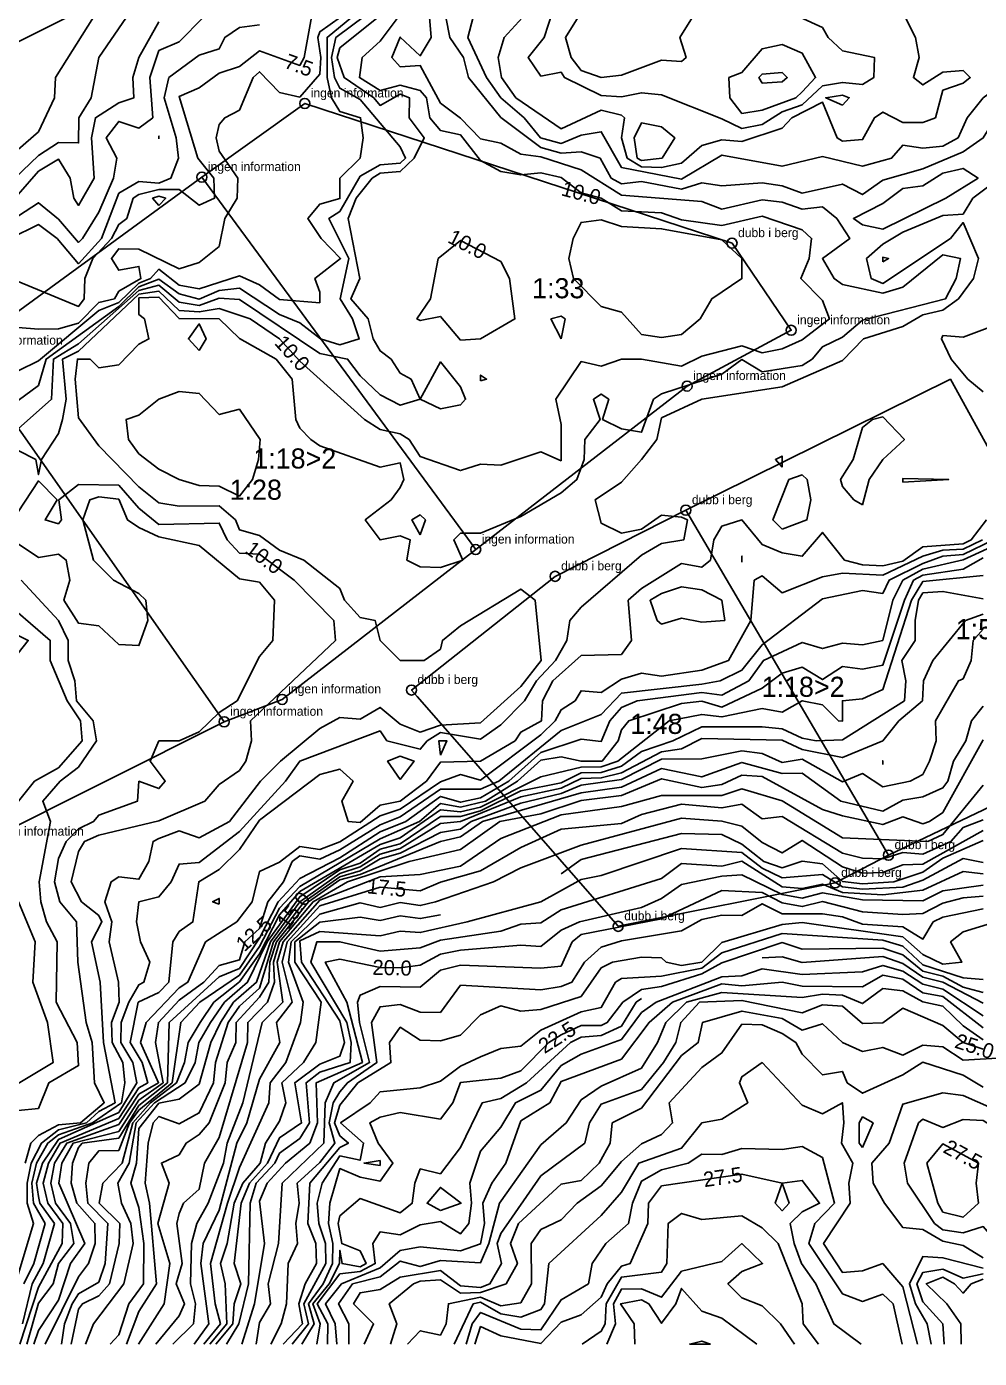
# Model space of a CAD drawing. Header units: metres. Extents: x 304729 to 308942, y 6403920 to 6405836.
# Drawn here: x 305230.8 to 305325.6, y 6404298.6 to 6404431.1 of the extents above; entities that cross this region are included whole.
import ezdxf
from ezdxf.enums import TextEntityAlignment as Align

# ---------------------------------------------------------------- set-up
doc = ezdxf.new("R2010")
doc.units = ezdxf.units.M
for name, color, linetype in [('FASTIGHETSGRANSER', 7, 'Continuous'), ('GRANSPUNKTER', 1, 'Continuous'), ('HOJDKURVOR_GRUND', 4, 'Continuous'), ('HOJDKURVOR_STOD', 6, 'Continuous'), ('HOJDKURVOR_TEXT', 2, 'Continuous'), ('TOMTBETECKNINGAR', 3, 'Continuous'), ('TOMTER_1945', 1, 'Continuous')]:
    doc.layers.add(name, color=color, linetype=linetype)

msp = doc.modelspace()

# ---------------------------------------------------------------- linework, layer by layer
at = {"layer": 'FASTIGHETSGRANSER'}
msp.add_lwpolyline([(305212.774, 6404443.875), (305209.124, 6404377.064), (305212.247, 6404376.387), (305214.482, 6404421.786), (305236.02, 6404432.576)], dxfattribs=at)
at = {"layer": 'GRANSPUNKTER'}
for centre in [(305258.5, 6404423.43), (305248.27, 6404416.1), (305301.01, 6404409.53), (305306.9, 6404400.86), (305296.54, 6404395.31), (305296.42, 6404382.96), (305275.51, 6404379.04), (305283.41, 6404376.38), (305269.12, 6404365.07), (305256.26, 6404364.14), (305250.49, 6404361.91), (305316.58, 6404348.64), (305311.27, 6404345.88), (305289.69, 6404341.56)]:
    msp.add_circle(centre, 0.5, dxfattribs=at)
at = {"layer": 'HOJDKURVOR_GRUND'}
for points in [[(305287.17, 6404436), (305286.07, 6404434), (305285.71, 6404432), (305284.43, 6404430), (305285.02, 6404428), (305286, 6404426.71)], [(305290, 6404415.44), (305292, 6404415.65), (305296, 6404414.89), (305298, 6404415.53), (305300, 6404415.22), (305304, 6404415.53), (305306, 6404415.24), (305308, 6404414.51), (305312, 6404415.41), (305314, 6404414.36), (305316, 6404415.81), (305320, 6404416.94), (305324, 6404418.63), (305326, 6404420), (305328, 6404423.23), (305330, 6404423.47), (305331.06, 6404424), (305334.21, 6404426), (305336, 6404427.56), (305336.91, 6404430), (305337.58, 6404436)], [(305266, 6404433.26), (305261.61, 6404430), (305261.18, 6404428), (305261.46, 6404426), (305262, 6404424.94), (305264, 6404423.82), (305268, 6404419.1), (305268.54, 6404418), (305268, 6404417.48), (305266, 6404417.34), (305264, 6404416.18), (305262, 6404412.69), (305260.9, 6404412), (305262.9, 6404408), (305262.04, 6404404), (305263.24, 6404402), (305263.93, 6404400), (305262, 6404399.43), (305260.07, 6404400), (305258, 6404401.59), (305256, 6404402.44), (305252, 6404405.04), (305250, 6404404.82), (305248, 6404403.95), (305246, 6404404.5), (305244, 6404405.95), (305242, 6404405.18), (305240, 6404403.23), (305232.77, 6404398), (305232, 6404395.38), (305230, 6404393.88)], [(305282, 6404434), (305278.34, 6404430), (305277.74, 6404428), (305278.08, 6404426), (305279.52, 6404424), (305284, 6404420.92), (305288, 6404422.76), (305290, 6404422.25), (305290.3, 6404422), (305290, 6404420), (305290.57, 6404418), (305292, 6404417.12)], [(305240.78, 6404432), (305238, 6404428), (305237.27, 6404424), (305236.03, 6404422), (305236, 6404419.5), (305234, 6404419.56), (305232, 6404418.26), (305228, 6404414.45)], [(305248.43, 6404432), (305246, 6404429.55), (305244, 6404428.69), (305243.08, 6404426), (305243.39, 6404422), (305242, 6404420.98), (305240, 6404421.65), (305238.75, 6404420), (305239.82, 6404418), (305239.46, 6404416), (305238, 6404412.62), (305236.39, 6404410), (305236, 6404409.61), (305234, 6404411.92), (305232, 6404413.55), (305228, 6404410.96)], [(305266, 6404432.17), (305262, 6404428.96), (305261.72, 6404428), (305262.42, 6404426), (305265.36, 6404424), (305266, 6404423.24), (305268, 6404424.36), (305268.91, 6404424), (305268.89, 6404422), (305270.39, 6404420), (305269.39, 6404418), (305268, 6404416.66), (305266, 6404416.49), (305265.22, 6404416), (305263.63, 6404414), (305262.82, 6404412), (305263.97, 6404406), (305263.09, 6404404), (305264.81, 6404402), (305265.32, 6404400), (305266, 6404398.81), (305267.1, 6404398), (305268, 6404396.6), (305269.09, 6404396), (305270, 6404394), (305272, 6404397.71), (305274, 6404395.25), (305274.5, 6404394), (305274, 6404393.44), (305272, 6404393.05), (305270, 6404394), (305268, 6404393.4), (305266, 6404394.44), (305264, 6404396.32), (305262.76, 6404398), (305260, 6404398.56), (305252, 6404403.92), (305250, 6404404.06), (305248, 6404403.32), (305246, 6404403.66), (305244, 6404405.36), (305242, 6404404.82), (305236, 6404399.51), (305233.49, 6404398), (305233.31, 6404394), (305230, 6404391.07)], [(305262.07, 6404432), (305260, 6404430.56), (305259.79, 6404430), (305260.11, 6404428), (305260, 6404426.33), (305258, 6404424.06), (305256, 6404424.53), (305254, 6404426.58), (305253.38, 6404426), (305252, 6404422.76), (305250.55, 6404422), (305250, 6404421.33), (305249.68, 6404420), (305250, 6404418.67), (305251.85, 6404416), (305251.77, 6404414), (305250.54, 6404412), (305250, 6404409.2), (305248, 6404407.6), (305246, 6404406.96), (305242, 6404408.93), (305240, 6404408.97), (305239.26, 6404408), (305240, 6404406.83), (305242, 6404407.22), (305242.21, 6404406), (305240, 6404404.75), (305239.57, 6404404), (305238, 6404403.64), (305236, 6404401.57), (305234, 6404401), (305232, 6404400.97), (305230, 6404401.14)], [(305263.18, 6404432), (305260.73, 6404430), (305260.72, 6404426), (305261.16, 6404424), (305262, 6404422.62), (305264.06, 6404422), (305264.33, 6404420), (305264, 6404418), (305262, 6404416), (305262, 6404413.97), (305260, 6404413.4), (305258.81, 6404412), (305260.12, 6404410), (305262.07, 6404408), (305259.5, 6404406), (305260, 6404404.67), (305260, 6404403.6), (305256, 6404403.91), (305254, 6404405.38), (305252, 6404406.29), (305248, 6404405), (305246, 6404405.35), (305244, 6404406.94), (305243.14, 6404406), (305242, 6404405.55), (305240, 6404403.64), (305238, 6404402.82), (305232, 6404397.81), (305230, 6404396.82)], [(305270.9, 6404432), (305271.08, 6404430), (305270, 6404428.17), (305268, 6404430.04), (305267.16, 6404428), (305268, 6404427.06), (305270, 6404427.2), (305272, 6404423.47), (305274, 6404421.97), (305276, 6404419.92), (305278, 6404419.49), (305280, 6404418.39), (305282, 6404418.13), (305286, 6404416.81), (305290, 6404414.31), (305298, 6404413.67), (305300, 6404412.92), (305304, 6404413.84), (305306, 6404413.62), (305308, 6404412.91), (305310, 6404413.15), (305311.43, 6404412), (305312.74, 6404410), (305310, 6404408), (305311.16, 6404406), (305312, 6404405.43), (305316, 6404404.56), (305318, 6404405.16), (305322, 6404408.36), (305323.75, 6404408), (305323.3, 6404406), (305322.26, 6404404), (305314, 6404401.88), (305312, 6404400.17), (305310, 6404399.22), (305309, 6404398), (305308, 6404397.36), (305304, 6404396.73), (305302, 6404397.95), (305300, 6404396.48), (305294, 6404394.54), (305293.19, 6404394), (305292, 6404390.71), (305290, 6404391.07), (305288.14, 6404392), (305288.75, 6404394), (305288, 6404394.52), (305287.23, 6404394), (305287.88, 6404392), (305286.37, 6404390), (305286.3, 6404388), (305285.56, 6404386), (305284, 6404384.68), (305280, 6404382.33), (305276, 6404380.67), (305274, 6404380.67), (305273.33, 6404380), (305274.22, 6404378), (305272, 6404377.25), (305270, 6404377.33), (305268.67, 6404378), (305269, 6404380), (305268, 6404380.4), (305266, 6404380), (305264.53, 6404382), (305267.11, 6404384), (305268, 6404385.23), (305268.36, 6404386), (305268, 6404387.67), (305266, 6404387.25), (305260, 6404389.38), (305259.11, 6404390), (305258, 6404391.11), (305257.62, 6404392), (305257.25, 6404396), (305255.65, 6404398), (305252, 6404400.06), (305250, 6404402), (305246, 6404402.02), (305244, 6404404.17), (305242, 6404404.08), (305242, 6404402.43), (305242.55, 6404402), (305243, 6404400), (305242, 6404399.47), (305240, 6404397.44), (305238, 6404397.14), (305237.14, 6404398), (305235.88, 6404398), (305235.65, 6404396), (305236, 6404392.14), (305238, 6404389.38), (305242, 6404385.28), (305244, 6404383.68), (305246, 6404383.36), (305250, 6404383.38), (305251.61, 6404382), (305252, 6404381), (305254, 6404380.46), (305256, 6404379), (305258.4, 6404378), (305262, 6404375.16), (305262.45, 6404374), (305264, 6404372.27), (305265.5, 6404372), (305266, 6404370), (305268, 6404368), (305270.4, 6404368), (305272, 6404369.14), (305272.2, 6404370), (305274, 6404371.46), (305280, 6404375.11), (305281.43, 6404374), (305282.03, 6404368), (305280, 6404365.42), (305276, 6404361.81), (305272, 6404361.59), (305270, 6404360.89), (305268, 6404361.67), (305266, 6404363.34), (305264, 6404362.16), (305262, 6404362.35), (305260, 6404361.24), (305256.08, 6404358), (305254.1, 6404356), (305251.03, 6404352), (305248, 6404350.35), (305246, 6404351.05), (305244, 6404350.31), (305243.42, 6404350), (305242.98, 6404348), (305242, 6404346.25), (305240, 6404346.49), (305239.23, 6404346), (305238.62, 6404344), (305239.32, 6404342), (305239.04, 6404340), (305239.96, 6404336), (305240.04, 6404334), (305239.29, 6404332), (305239.33, 6404330), (305240.42, 6404328), (305240.59, 6404326), (305240.27, 6404324), (305237.39, 6404322), (305234, 6404320.83), (305232.93, 6404320), (305231.83, 6404318), (305231.34, 6404316), (305231.51, 6404314), (305232.67, 6404312), (305231.56, 6404308), (305230.56, 6404306)], [(305272.54, 6404432), (305272.93, 6404430), (305274.31, 6404428), (305274.78, 6404426), (305278, 6404422.04), (305282, 6404419.06), (305284, 6404418.49), (305286, 6404418.61), (305287.89, 6404418), (305289, 6404416), (305290, 6404415.44)], [(305275.25, 6404432), (305274.74, 6404430), (305276.59, 6404426), (305278, 6404424), (305280.32, 6404422), (305281.97, 6404420), (305284, 6404419.46), (305286, 6404420.27), (305288, 6404420.61), (305290, 6404417.06), (305296, 6404415.9)], [(305286, 6404426.71), (305288, 6404426), (305290, 6404426.24), (305294, 6404427.75), (305296, 6404427.6), (305296.44, 6404428), (305295.82, 6404430), (305297.07, 6404432)], [(305292, 6404417.12), (305294, 6404417.05), (305296, 6404417.48), (305298, 6404419.24), (305300, 6404419.82), (305302, 6404419.65), (305306, 6404420.97), (305306.97, 6404422), (305310, 6404423.56), (305311.48, 6404420), (305312, 6404419.69), (305314, 6404419.84), (305315.2, 6404422), (305316, 6404422.57), (305318, 6404421.53), (305320, 6404421.53), (305321.25, 6404422), (305322, 6404424.75), (305324, 6404425.44), (305324.72, 6404426), (305324, 6404426.72), (305322, 6404426.56), (305320, 6404425.27), (305319.06, 6404426), (305319.64, 6404428), (305319.25, 6404430), (305318.24, 6404432)], [(305296, 6404415.9), (305300, 6404418.3), (305306, 6404417.19), (305310, 6404418.14), (305314, 6404417.18), (305316.88, 6404418), (305318, 6404419.27), (305320, 6404418.97), (305322, 6404419.17), (305323.5, 6404420), (305324.42, 6404422), (305326, 6404424), (305328, 6404425.45), (305330, 6404425.47), (305332, 6404427.11), (305332.77, 6404428), (305333.36, 6404430), (305334.9, 6404432)], [(305254, 6404431.25), (305252, 6404430.98), (305250.55, 6404430), (305250, 6404428.88), (305248, 6404428.25), (305244.97, 6404426), (305244.51, 6404424), (305245.7, 6404420), (305245.94, 6404418), (305245.19, 6404416), (305244, 6404415.51), (305242, 6404415.67), (305240, 6404414.5), (305238.27, 6404410), (305236, 6404407.48), (305233.87, 6404410), (305232, 6404411.38), (305229.2, 6404410)], [(305244, 6404431.54), (305242, 6404428), (305241.39, 6404426), (305241.5, 6404424), (305240, 6404423.48), (305237.67, 6404422), (305237.28, 6404420), (305237.56, 6404416), (305236, 6404413.29), (305235.52, 6404414), (305235.15, 6404416), (305234, 6404417.9), (305232, 6404416.68), (305230, 6404414.38)], [(305302, 6404422.43), (305304, 6404422.76), (305307.35, 6404424), (305308, 6404424.58), (305309.33, 6404426), (305308, 6404428.45), (305306, 6404429.29), (305304, 6404428.87), (305302, 6404426.52), (305300.7, 6404426), (305300.81, 6404424), (305302, 6404422.43)], [(305304, 6404425.46), (305306, 6404425.59), (305306.5, 6404426), (305306, 6404426.52), (305304, 6404426.35), (305303.68, 6404426), (305304, 6404425.46)], [(305312, 6404423.26), (305310.33, 6404424), (305312, 6404424.25), (305312.67, 6404424), (305312, 6404423.26)], [(305244, 6404419.9), (305244, 6404420.18), (305244, 6404419.9)], [(305314, 6404411.37), (305313.09, 6404412), (305316, 6404413.49), (305318, 6404414.96), (305320, 6404415.23), (305322, 6404416.49), (305324, 6404416.97), (305325.49, 6404416), (305322.3, 6404414), (305316, 6404410.93), (305314, 6404411.37)], [(305328, 6404416.26), (305324.96, 6404414), (305324, 6404412.43), (305322, 6404412.28), (305318, 6404410.61), (305316, 6404409.43), (305314.38, 6404408), (305314.86, 6404406), (305316, 6404405.52), (305322.74, 6404410), (305324, 6404411.57), (305325.55, 6404408), (305325.05, 6404406), (305323.54, 6404404), (305322, 6404402.86), (305320, 6404402.39), (305318, 6404401.24), (305314.09, 6404400), (305312, 6404397.87), (305306, 6404395.25), (305298, 6404394), (305294, 6404392.14), (305293.53, 6404390), (305292, 6404388), (305290, 6404385.75), (305287.4, 6404384), (305288, 6404381.67), (305290, 6404380.67), (305292, 6404381.06), (305294, 6404382.48), (305296, 6404382.27), (305296.57, 6404382), (305296.21, 6404380), (305294, 6404379.64), (305292, 6404378.5), (305286, 6404373.31), (305284.88, 6404372), (305284.59, 6404370), (305283.46, 6404368), (305281.55, 6404366), (305280.38, 6404364), (305278, 6404361.62), (305276, 6404360.19), (305272, 6404360.84), (305270.67, 6404360), (305270, 6404359.17), (305266.67, 6404360), (305266, 6404361), (305258, 6404358), (305256.6, 6404356), (305252, 6404351), (305248, 6404347.92), (305246, 6404347.75), (305245.22, 6404346), (305244, 6404344.48), (305242, 6404344), (305241.78, 6404342), (305242.16, 6404340), (305243.08, 6404338), (305242.5, 6404336), (305242, 6404335.74), (305240.99, 6404334), (305240.25, 6404332), (305240.21, 6404330), (305241.41, 6404328), (305241.8, 6404326), (305240, 6404323.02), (305234, 6404320.35), (305232.41, 6404318), (305231.81, 6404316), (305232, 6404314.67), (305232.16, 6404314), (305233.59, 6404312), (305232.47, 6404308), (305231.37, 6404306), (305230.41, 6404302)], [(305244, 6404413.29), (305244.67, 6404414), (305244, 6404414.21), (305243.37, 6404414), (305244, 6404413.29)], [(305292, 6404400.45), (305290, 6404402.67), (305288, 6404403.22), (305285.24, 6404406), (305284.79, 6404408), (305285.2, 6404410), (305286, 6404411.6), (305288, 6404411.85), (305290, 6404411.2), (305294, 6404410.97), (305300, 6404409.87), (305302, 6404408), (305302, 6404406), (305299, 6404404), (305297.83, 6404402), (305296, 6404400.43), (305294, 6404400.15), (305292, 6404400.45)], [(305316, 6404407.67), (305316.59, 6404408), (305316, 6404408.13), (305316, 6404407.67)], [(305248, 6404398.85), (305246.93, 6404400), (305248, 6404401.5), (305248.68, 6404400), (305248, 6404398.85)], [(305328.89, 6404402), (305324, 6404400.18), (305322, 6404400.33), (305321.85, 6404400), (305322.8, 6404398), (305324.46, 6404396), (305326, 6404394.75)], [(305248, 6404385.42), (305250, 6404385.36), (305252, 6404384.36), (305253.29, 6404386), (305253.89, 6404388), (305254.06, 6404390), (305252, 6404393), (305250, 6404392.47), (305248, 6404394.58), (305246, 6404394.77), (305244, 6404394), (305242, 6404392.41), (305240.74, 6404392), (305240.96, 6404390), (305242, 6404388.56), (305244, 6404387.04), (305246, 6404386), (305248, 6404385.42)], [(305314, 6404383.5), (305313.14, 6404384), (305312, 6404385.33), (305311.81, 6404386), (305313.07, 6404388), (305314, 6404391.2), (305315, 6404392), (305316, 6404392.24), (305318.17, 6404390), (305316, 6404388), (305314.67, 6404386), (305314, 6404383.5)], [(305306, 6404387.25), (305306, 6404388.35), (305305.33, 6404388), (305306, 6404387.25)], [(305306, 6404381.06), (305308.46, 6404382), (305308.86, 6404384), (305308.49, 6404386), (305308, 6404386.48), (305306.67, 6404386), (305305.06, 6404382), (305306, 6404381.06)], [(305318, 6404385.75), (305322.57, 6404386), (305318, 6404386.11), (305318, 6404385.75)], [(305230, 6404379.6), (305232, 6404378.25), (305234, 6404378.58), (305234.78, 6404378), (305235.12, 6404376), (305234.54, 6404374), (305236, 6404371.72), (305238, 6404371.47), (305240, 6404369.6), (305242, 6404369.5), (305242.89, 6404372), (305242.69, 6404374), (305242, 6404374.69), (305239.47, 6404376), (305237.47, 6404378), (305236.42, 6404382), (305237.12, 6404384), (305238, 6404384.29), (305240, 6404384.06), (305240.87, 6404382), (305242, 6404381.23), (305244, 6404380.3), (305248, 6404379.44), (305252, 6404376.13), (305254, 6404375.8), (305255.5, 6404374), (305255.33, 6404370), (305254, 6404368.4), (305251.79, 6404364), (305250, 6404362.83), (305248, 6404360.9), (305246, 6404360), (305244, 6404360), (305243.11, 6404358), (305244.62, 6404356), (305244, 6404355.27), (305242, 6404356), (305241.85, 6404354), (305238, 6404352.62), (305237.5, 6404352), (305236, 6404351.27), (305234.78, 6404350), (305234, 6404348.31), (305233.61, 6404346), (305234.13, 6404344), (305235.78, 6404342), (305235.92, 6404338), (305236.76, 6404332), (305237.34, 6404330), (305237.57, 6404326), (305238.55, 6404324), (305236.18, 6404322), (305234, 6404321.81), (305232, 6404320.75), (305231.26, 6404320), (305230.7, 6404318)], [(305326.32, 6404382), (305324.81, 6404380), (305324, 6404379.62), (305320, 6404379.31), (305318, 6404377.9), (305316, 6404377.43), (305314, 6404377.53), (305312.21, 6404378), (305310, 6404380.75), (305308, 6404378.38), (305306, 6404378.71), (305304, 6404379.55), (305302, 6404382), (305300, 6404381.38), (305299.2, 6404380), (305298.87, 6404378), (305298, 6404377.29), (305296, 6404377.65), (305292, 6404375.17), (305290.67, 6404374), (305291, 6404370), (305290, 6404368.62), (305286, 6404368.5), (305283.19, 6404366), (305282.17, 6404364), (305282.05, 6404362), (305280, 6404360.89), (305279.43, 6404360), (305276, 6404358), (305272, 6404357.88), (305270.61, 6404356), (305268, 6404354), (305266, 6404353.61), (305264, 6404351.89), (305262.83, 6404352), (305262.18, 6404354), (305263.31, 6404356), (305262, 6404357.21), (305260, 6404356.65), (305254, 6404352.12), (305252, 6404349.19), (305250, 6404347.2), (305247.95, 6404346), (305247.38, 6404342), (305246, 6404341.04), (305245.38, 6404340), (305244.98, 6404336), (305244, 6404334.98), (305241.94, 6404334), (305241.15, 6404330), (305242.32, 6404328), (305242.89, 6404326), (305242, 6404325.48), (305240, 6404322.44), (305234.18, 6404320), (305233, 6404318), (305232.47, 6404316), (305232.93, 6404314), (305234.43, 6404312), (305234.37, 6404310), (305232, 6404305.65), (305230.17, 6404300)], [(305270, 6404380.5), (305270.5, 6404382), (305270, 6404382.5), (305269.14, 6404382), (305270, 6404380.5)], [(305325.93, 6404380), (305324, 6404379.09), (305322, 6404379), (305320, 6404378.39), (305316, 6404376.5), (305312, 6404376.69), (305310, 6404376.33), (305306, 6404374.73), (305304, 6404376.42), (305303.23, 6404376), (305302.89, 6404372), (305300.67, 6404368), (305298, 6404367.04), (305294, 6404366.45), (305292, 6404366.75), (305290, 6404366.16), (305288, 6404364.83), (305286, 6404365), (305285.42, 6404364), (305284, 6404363.11), (305283.42, 6404362), (305282, 6404360.61), (305276, 6404356.11), (305274, 6404356.66), (305272, 6404355.94), (305268, 6404353.22), (305266, 6404352.54), (305262, 6404349.95), (305260, 6404349.2), (305258, 6404349.5), (305256, 6404347.95), (305254, 6404347), (305253.27, 6404344), (305251.73, 6404342), (305248.63, 6404340), (305246.88, 6404336), (305246, 6404335.44), (305242.72, 6404332), (305242.15, 6404330), (305243.96, 6404326), (305242, 6404324.86), (305240, 6404321.84), (305234.82, 6404320), (305233.59, 6404318), (305233.25, 6404316), (305233.71, 6404314), (305235.19, 6404312), (305235.52, 6404310), (305234, 6404308), (305233.47, 6404306), (305232, 6404304.06), (305230.86, 6404300)], [(305328, 6404379.86), (305324, 6404378.03), (305320, 6404377.09), (305318.02, 6404376), (305317.01, 6404374), (305316, 6404370), (305314, 6404369.57), (305312, 6404369.74), (305310, 6404369.2), (305308, 6404369.8), (305304.14, 6404368), (305302.7, 6404366), (305300, 6404364.55), (305298, 6404364.81), (305291.56, 6404364), (305290, 6404363.34), (305288.87, 6404362), (305288, 6404359.96), (305286, 6404360.18), (305282, 6404358.85), (305278.8, 6404356), (305276, 6404354.33), (305274, 6404353.9), (305272, 6404354.49), (305268.57, 6404352), (305266, 6404350.95), (305262, 6404348.39), (305258, 6404346.33), (305255.87, 6404344), (305254, 6404340.38), (305252, 6404337.37), (305250, 6404336.52), (305245.02, 6404332), (305244.86, 6404326), (305242, 6404323.73), (305240, 6404320.47), (305236.36, 6404320), (305236, 6404319.57), (305235.38, 6404318), (305235.27, 6404316), (305235.82, 6404314), (305237.62, 6404312), (305237.66, 6404310), (305237, 6404308), (305236, 6404306.67), (305232.67, 6404300)], [(305326, 6404378.23), (305324, 6404377.08), (305320, 6404376.51), (305319.07, 6404376), (305318.18, 6404374), (305316, 6404367.53), (305314, 6404367.15), (305312, 6404367.4), (305310, 6404366.11), (305308, 6404367.35), (305306, 6404366.76), (305304, 6404365.26), (305300, 6404363.37), (305298, 6404363.95), (305296, 6404363.73), (305290.74, 6404362), (305290, 6404361.12), (305289.7, 6404360), (305288.09, 6404358), (305286, 6404357.98), (305284, 6404358.41), (305282, 6404358.1), (305279.68, 6404356), (305276.48, 6404354), (305274, 6404353.42), (305272, 6404353.79), (305269.92, 6404352), (305266, 6404350.25), (305258, 6404345.53), (305256, 6404343.38), (305254, 6404339.56), (305252, 6404336.71), (305248.08, 6404334), (305246.16, 6404332), (305245.3, 6404326), (305242, 6404323.27), (305241.07, 6404322), (305240, 6404319.26), (305238, 6404319.21), (305237.02, 6404318), (305236.71, 6404316), (305236.92, 6404314), (305238.92, 6404312), (305238.63, 6404308), (305238, 6404306.16), (305236, 6404305.01), (305235.37, 6404304), (305234.6, 6404302), (305234.31, 6404300)], [(305302, 6404377.78), (305302, 6404378.4), (305302, 6404377.78)], [(305230.3, 6404376), (305234, 6404372), (305234.98, 6404370), (305234.97, 6404368), (305235.63, 6404366), (305235.78, 6404364), (305237.44, 6404362), (305237.8, 6404360), (305236, 6404357.4), (305234.17, 6404356), (305232.44, 6404354), (305233.21, 6404352), (305232.09, 6404346), (305232.23, 6404344), (305232.8, 6404342), (305233.87, 6404340), (305233.76, 6404334), (305235.85, 6404330), (305236, 6404327.7), (305233.03, 6404326), (305232, 6404323.45), (305230, 6404323.25)], [(305326, 6404376.45), (305320, 6404375.87), (305318.86, 6404374), (305316, 6404365.11), (305314, 6404364.2), (305312, 6404364), (305312, 6404361.96), (305311.6, 6404362), (305310, 6404363.6), (305308, 6404364), (305306, 6404362.88), (305304, 6404363.22), (305300, 6404362.39), (305298, 6404362.65), (305294.76, 6404362), (305289.66, 6404358), (305288, 6404357.42), (305286, 6404357.41), (305282, 6404356.44), (305276, 6404353.41), (305274, 6404352.95), (305272, 6404353.15), (305268, 6404350.36), (305266, 6404349.7), (305258, 6404345.02), (305256, 6404342.69), (305254, 6404338.83), (305252, 6404336.04), (305249.45, 6404334), (305248.1, 6404332), (305246.91, 6404330), (305246.54, 6404328), (305245.74, 6404326), (305243.14, 6404324), (305241.4, 6404322), (305240.33, 6404318), (305238.42, 6404316), (305238.05, 6404314), (305240.09, 6404312), (305240.03, 6404310), (305239.09, 6404306), (305238, 6404304.78), (305236.38, 6404304), (305236, 6404303.48), (305235.28, 6404300)], [(305326, 6404374.14), (305322, 6404374.88), (305320, 6404374.74), (305319.55, 6404374), (305319.22, 6404372), (305319.23, 6404370), (305317.92, 6404368), (305318.31, 6404366), (305318.18, 6404364), (305312, 6404360.11), (305309.4, 6404360), (305308, 6404360.27), (305306, 6404361.2), (305304, 6404361.42), (305298, 6404361.42), (305295.13, 6404360), (305292, 6404358.96), (305290, 6404357.49), (305288, 6404356.87), (305286, 6404356.83), (305284, 6404355.83), (305280, 6404355.03), (305276, 6404353.05), (305274, 6404352.47), (305272, 6404352.5), (305268, 6404349.78), (305266, 6404349.22), (305264, 6404347.85), (305262, 6404347.17), (305258, 6404344.5), (305254.78, 6404340), (305252.82, 6404336), (305250.53, 6404334), (305249.12, 6404332), (305247.96, 6404330), (305247.61, 6404328), (305246.59, 6404326), (305243.57, 6404324), (305241.74, 6404322), (305241.05, 6404318), (305239.91, 6404316), (305240.26, 6404314), (305241.21, 6404312), (305241.42, 6404310), (305240.51, 6404306), (305237.5, 6404302), (305236.68, 6404300)], [(305294, 6404371.62), (305296, 6404372.21), (305298, 6404371.83), (305300.29, 6404372), (305300, 6404374), (305298, 6404375.05), (305296, 6404375.35), (305294, 6404374.67), (305292.86, 6404374), (305293.55, 6404372), (305294, 6404371.62)], [(305228, 6404374.44), (305233.19, 6404370), (305233.18, 6404368), (305234.87, 6404364), (305236.18, 6404362), (305236.37, 6404360), (305234, 6404357.32), (305231.62, 6404356), (305230.04, 6404354)], [(305326, 6404371.11), (305325.01, 6404370), (305324.79, 6404368), (305324, 6404366.17), (305323.53, 6404366), (305321.24, 6404362), (305321.33, 6404360), (305320.67, 6404358), (305320, 6404356.67), (305318.75, 6404356), (305316, 6404355.44), (305314, 6404356.75), (305312, 6404355.92), (305308, 6404358.18), (305306, 6404357.85), (305304, 6404358.76), (305302, 6404359.03), (305298, 6404358.23), (305294, 6404358.19), (305290, 6404356.17), (305286, 6404355.59), (305284, 6404354.79), (305280, 6404353.8), (305275.06, 6404352), (305274, 6404351.22), (305272, 6404350.9), (305268, 6404348.83), (305266, 6404348.27), (305264, 6404347.09), (305262, 6404346.5), (305258.45, 6404344), (305255.38, 6404340), (305254, 6404335.42), (305252, 6404333.61), (305250.89, 6404332), (305249.62, 6404328), (305249.41, 6404326), (305248, 6404323), (305246, 6404321.9), (305244, 6404322.64), (305243.43, 6404322), (305242.94, 6404320), (305242.62, 6404316), (305243.06, 6404314), (305243.74, 6404306), (305242, 6404303.24), (305240.76, 6404300)], [(305230, 6404370.49), (305231, 6404370), (305230, 6404368.74)], [(305326, 6404363.48), (305324.83, 6404362), (305324.27, 6404360), (305323.05, 6404358), (305322.49, 6404356), (305322, 6404355.35), (305320, 6404354.45), (305318, 6404354.11), (305316, 6404353.03), (305311.85, 6404354), (305308, 6404356.81), (305306, 6404356.75), (305302, 6404357.87), (305298, 6404356.42), (305294, 6404357.25), (305290, 6404355.39), (305286, 6404354.84), (305276.2, 6404352), (305274, 6404350.45), (305272, 6404350), (305264, 6404346.71), (305262, 6404346.17), (305258.89, 6404344), (305255.68, 6404340), (305255.04, 6404338), (305254.92, 6404336), (305254, 6404334.51), (305251.67, 6404332), (305251.63, 6404330), (305250.79, 6404328), (305250.57, 6404326), (305249, 6404322), (305248, 6404320.84), (305246.69, 6404320), (305246, 6404318.82), (305244.25, 6404318), (305245, 6404316), (305243.89, 6404312), (305245.07, 6404308), (305244.51, 6404304), (305241.95, 6404300)], [(305326, 6404360.11), (305322, 6404352.89), (305320.67, 6404352), (305320, 6404351.76), (305318, 6404352.46), (305316, 6404351.68), (305312, 6404352.54), (305310, 6404353.18), (305304, 6404356.45), (305302, 6404356.59), (305300, 6404355.67), (305298, 6404355.36), (305294, 6404356.24), (305290, 6404354.57), (305286, 6404354.09), (305282, 6404352.75), (305277.9, 6404352), (305274, 6404349.21), (305268.89, 6404348), (305262.74, 6404346), (305259.34, 6404344), (305255.98, 6404340), (305255.41, 6404338), (305255.48, 6404336), (305254.8, 6404334), (305252.84, 6404332), (305252.8, 6404330), (305250, 6404320.55), (305248.53, 6404318), (305248, 6404315.4), (305246.44, 6404314), (305246, 6404313), (305245.76, 6404312), (305246.31, 6404308), (305245.71, 6404306), (305246.53, 6404304), (305246, 6404302.8), (305243.68, 6404300)], [(305272, 6404358.6), (305272.64, 6404360), (305271.84, 6404360), (305272, 6404358.6)], [(305268, 6404356.18), (305269.38, 6404358), (305268, 6404358.48), (305266.75, 6404358), (305268, 6404356.18)], [(305316, 6404357.67), (305316, 6404358.04), (305316, 6404357.67)], [(305326, 6404355.6), (305322, 6404350.71), (305320.5, 6404350), (305312, 6404350.37), (305306, 6404354.06), (305302, 6404355.24), (305300, 6404354.56), (305294, 6404354.59), (305290, 6404353.47), (305284, 6404352.65), (305278, 6404350.29), (305274, 6404347.56), (305270, 6404346.73), (305266, 6404346.5), (305260, 6404344.15), (305256.36, 6404340), (305255.77, 6404338), (305256.31, 6404334), (305254.28, 6404332), (305252.33, 6404324), (305250.78, 6404320), (305250.42, 6404318), (305248.88, 6404314), (305247.76, 6404312), (305247.23, 6404310), (305247.13, 6404306), (305247.63, 6404304), (305247.42, 6404302), (305245.39, 6404300)], [(305326, 6404351.08), (305320, 6404347.75), (305318, 6404347.69), (305316, 6404346.91), (305314, 6404346.84), (305312, 6404347.48), (305308, 6404350.11), (305306, 6404348.87), (305304, 6404349.89), (305302, 6404351.51), (305300, 6404352.03), (305296, 6404352.33), (305286, 6404349.65), (305280, 6404347.39), (305277.27, 6404346), (305271.5, 6404344), (305270, 6404343.62), (305268, 6404343.92), (305266, 6404343.44), (305264, 6404343.89), (305260, 6404342.78), (305257.14, 6404340), (305256.87, 6404338), (305258.35, 6404334), (305258.07, 6404332), (305256.63, 6404328), (305255.06, 6404326), (305254.92, 6404324), (305252, 6404317.55), (305250.83, 6404314), (305249.12, 6404308), (305249.58, 6404304), (305250.13, 6404302), (305248.47, 6404300)], [(305326, 6404350.1), (305322, 6404348.34), (305320, 6404346.95), (305317.12, 6404346), (305314, 6404345.8), (305312, 6404346.03), (305310, 6404347.77), (305308, 6404348.04), (305306, 6404347.39), (305304.18, 6404348), (305302, 6404349.73), (305300, 6404350.69), (305296, 6404350.81), (305286, 6404348.2), (305284, 6404346.78)], [(305326, 6404347.91), (305324, 6404348.3), (305320, 6404346.16), (305318, 6404345.46), (305314, 6404345.26), (305312, 6404345.48), (305310, 6404346.73), (305306, 6404346.37), (305304, 6404347.33), (305302, 6404348.89), (305296, 6404349.3), (305288, 6404346.61), (305286, 6404346.21), (305282, 6404344), (305274.67, 6404342), (305270, 6404340.94), (305268, 6404341.07), (305266, 6404340.62), (305260, 6404341.05), (305258, 6404340.11), (305258.19, 6404338), (305262, 6404332.16), (305262.46, 6404330), (305262, 6404328.63), (305260, 6404327.84), (305257.51, 6404326), (305258.19, 6404322), (305256, 6404320.52), (305254.8, 6404318), (305253.01, 6404316), (305252.19, 6404314), (305251.48, 6404308), (305252.14, 6404306), (305251.47, 6404304), (305251.35, 6404302), (305249.67, 6404300)], [(305326, 6404346.79), (305324, 6404347), (305320, 6404345.16), (305316, 6404344.7), (305312, 6404344.94), (305310, 6404345.74), (305308, 6404345.31), (305306, 6404345.5), (305302, 6404348.05), (305300, 6404347.56), (305296, 6404347.8), (305294, 6404346.31), (305284, 6404343.2), (305282, 6404341.9), (305280, 6404341.79), (305278, 6404341.09), (305272, 6404340.17), (305270, 6404339.43), (305266, 6404339.09), (305262, 6404340.02), (305259.69, 6404340), (305259.12, 6404338), (305262.7, 6404332), (305263.13, 6404330), (305263.01, 6404328), (305260, 6404327.06), (305258.63, 6404326), (305258.98, 6404322), (305258, 6404320.45), (305256, 6404318.98), (305255.53, 6404318), (305253.68, 6404316), (305253.07, 6404314), (305252.92, 6404306), (305251.95, 6404302), (305250.72, 6404300)], [(305250, 6404343.78), (305249.33, 6404344), (305250, 6404344.33), (305250, 6404343.78)], [(305326, 6404344.56), (305324, 6404344.41), (305322, 6404343.86), (305320, 6404342.83), (305318, 6404342.72), (305314, 6404343), (305310, 6404344.02), (305308, 6404343.52), (305306, 6404343.89), (305304, 6404344.91), (305300, 6404345.13), (305294, 6404342.29), (305286, 6404340.73), (305285.1, 6404340), (305284, 6404337.6), (305282, 6404337.41), (305274, 6404337.68), (305272, 6404337.21), (305270, 6404335.52), (305266, 6404335.57), (305264, 6404334.71), (305263.76, 6404334), (305263.96, 6404332), (305264.95, 6404328), (305261.39, 6404326), (305260.54, 6404324), (305260.4, 6404320), (305256.26, 6404316), (305255.89, 6404310), (305254.87, 6404306), (305255.1, 6404304), (305254, 6404302.14), (305253.66, 6404300)], [(305230.04, 6404344), (305231.69, 6404340), (305231.44, 6404336), (305232.9, 6404332), (305233.47, 6404328), (305230, 6404325.91)], [(305326, 6404343.29), (305322, 6404342.47), (305321.03, 6404342), (305320, 6404340.29), (305318, 6404341.5), (305314, 6404341.76), (305312, 6404342.52), (305310, 6404342.79), (305306, 6404342.79), (305304, 6404343.8), (305302, 6404342.63), (305300, 6404342.67), (305298, 6404342.25), (305296, 6404341.12), (305290, 6404340.11), (305288, 6404339.48), (305286.33, 6404338), (305285.08, 6404336), (305284, 6404335.58), (305282, 6404335.25), (305274, 6404335.69), (305272, 6404333), (305270, 6404333.02), (305268, 6404333.79), (305266, 6404333.55), (305265.16, 6404332), (305265.66, 6404328), (305262.75, 6404326), (305262, 6404325.09), (305261.32, 6404324), (305260.92, 6404322), (305261.51, 6404320), (305260, 6404318.06), (305257.74, 6404316), (305257.96, 6404314), (305257.63, 6404312), (305257.77, 6404310), (305256.86, 6404308), (305256.69, 6404304), (305256.14, 6404302), (305255.12, 6404300)], [(305272, 6404342.71), (305270, 6404342.33), (305268, 6404342.59), (305266, 6404342.15), (305264, 6404342.48), (305260, 6404341.96), (305257.52, 6404340), (305257.5, 6404338), (305260.13, 6404334), (305259.59, 6404330), (305258.37, 6404328), (305256.23, 6404326), (305256.62, 6404324), (305256, 6404322.16), (305254.6, 6404320), (305254.07, 6404318), (305252.35, 6404316), (305251.49, 6404314), (305250.79, 6404310), (305250.11, 6404308), (305250.59, 6404306), (305250.74, 6404302), (305249.07, 6404300)], [(305327.25, 6404342), (305324, 6404341.02), (305322.76, 6404340), (305323.89, 6404338), (305322, 6404337.79), (305320, 6404338.75), (305318, 6404340.5), (305308, 6404341.95), (305306, 6404341.75), (305300, 6404339.96), (305298, 6404337.99), (305296, 6404337.66), (305294.45, 6404338), (305294, 6404338.41), (305292, 6404338.48), (305289.11, 6404338), (305288, 6404337.44), (305286, 6404334.59), (305282, 6404333.27), (305280, 6404333.12), (305278, 6404333.64), (305276, 6404332.75), (305274, 6404330.74), (305272, 6404330.18), (305270, 6404330.22), (305268, 6404331.52), (305266.93, 6404330), (305267.08, 6404328), (305263.79, 6404326), (305262, 6404323.75), (305261.47, 6404322), (305262, 6404320.73), (305262.85, 6404320), (305262, 6404319.54), (305259, 6404316), (305258.82, 6404312), (305259.6, 6404310), (305259.66, 6404308), (305258.56, 6404306), (305257.93, 6404304), (305258.27, 6404302), (305256.35, 6404300)], [(305326, 6404336.27), (305324, 6404336.42), (305320, 6404337.73), (305318, 6404339.57), (305316, 6404340.19), (305306, 6404340.86), (305300, 6404338.93), (305298, 6404337.41), (305294, 6404336.61), (305290, 6404336.38), (305289.41, 6404336), (305288, 6404333.49), (305286, 6404333.04), (305282, 6404331.22), (305280, 6404329.64), (305278, 6404329.41), (305276, 6404328.59), (305274, 6404327.65), (305272, 6404326.17), (305270, 6404325.5), (305266, 6404325.1), (305265, 6404324), (305262.06, 6404322), (305264.35, 6404320), (305264, 6404318.29), (305262, 6404318.71), (305260.23, 6404316), (305259.75, 6404314), (305259.89, 6404312), (305260.57, 6404310), (305260.59, 6404308), (305258.42, 6404304), (305258.86, 6404302), (305257.24, 6404300)], [(305326, 6404332.67), (305322, 6404335.3), (305320, 6404335.82), (305318, 6404337.09), (305316, 6404337.67), (305314, 6404337.04), (305308, 6404336.76), (305304, 6404337.32), (305302, 6404336.62), (305300, 6404336.55), (305293.46, 6404334), (305292, 6404332.97), (305290, 6404330.29), (305286, 6404328.83), (305284, 6404327.71), (305282, 6404325.26), (305279.47, 6404324), (305278, 6404321.59), (305276, 6404319.18), (305274.92, 6404316), (305275.1, 6404314), (305274.83, 6404312), (305274, 6404310.98), (305272, 6404312.18), (305270, 6404311.87), (305268, 6404310.86), (305266, 6404311.16), (305265.27, 6404310), (305265.52, 6404308), (305264, 6404307.23), (305262, 6404306.97), (305259.75, 6404304), (305260.79, 6404302), (305260.76, 6404300)], [(305326, 6404333.92), (305322, 6404336.02), (305320, 6404336.49), (305318, 6404337.87), (305316, 6404338.55), (305308, 6404337.95), (305306, 6404338.51), (305304, 6404338.43)], [(305326, 6404331.46), (305322, 6404334.58), (305320, 6404334.94), (305318, 6404336.3), (305316, 6404336.69), (305314, 6404335.54), (305308, 6404335.6), (305306, 6404336.02), (305302, 6404335.64), (305300, 6404335.83), (305295.1, 6404334), (305292.76, 6404332), (305290, 6404328.34), (305284, 6404326.13), (305282.9, 6404324), (305280, 6404322.2), (305278.52, 6404318), (305277.12, 6404316), (305276.23, 6404314), (305276.39, 6404312), (305276, 6404309.96), (305274, 6404309.28), (305270, 6404309.66), (305268, 6404309.32), (305266, 6404307.57), (305262.16, 6404306), (305260.57, 6404304), (305261.54, 6404302), (305261.71, 6404300)], [(305326, 6404330.28), (305324, 6404331.67), (305322, 6404333.62), (305320, 6404334.05), (305318, 6404335.13), (305316, 6404335.36), (305314, 6404333.88), (305312, 6404334.7), (305310, 6404334.8), (305308, 6404334.47), (305300, 6404334.97), (305296.47, 6404334), (305294.42, 6404332), (305293.6, 6404330), (305292, 6404327.44), (305288, 6404325.65), (305286, 6404324.29), (305284.52, 6404322), (305282, 6404319.82), (305277.87, 6404314), (305276.83, 6404310), (305276, 6404308.08), (305272, 6404308.32), (305270, 6404307.7), (305268, 6404308.26), (305266, 6404306.68), (305263.27, 6404306), (305261.87, 6404304), (305262.9, 6404302), (305262.89, 6404300)], [(305292, 6404334.37), (305291.47, 6404334), (305290, 6404331.61), (305288, 6404330.69), (305286, 6404330.52), (305284.93, 6404330), (305280.55, 6404326), (305278, 6404324.42), (305276.17, 6404324), (305274, 6404319.56), (305272, 6404316.94), (305270, 6404317.43), (305269.44, 6404316), (305269.2, 6404314), (305268, 6404313.04), (305264, 6404314.47), (305262, 6404312.75), (305261.83, 6404312), (305262.19, 6404310), (305264, 6404309.27), (305264.61, 6404308), (305264, 6404307.69), (305262.22, 6404308), (305262, 6404309.33), (305261.95, 6404308), (305260.92, 6404306), (305259.31, 6404304), (305260.04, 6404302), (305259.7, 6404300)], [(305328, 6404328.47), (305324, 6404328.25), (305322, 6404329.56), (305320, 6404329.73), (305318, 6404328.73), (305316, 6404329.51), (305314, 6404329.12), (305312, 6404330), (305310, 6404331.87), (305308, 6404331.24), (305306, 6404332.39), (305302, 6404333.12), (305298.09, 6404332), (305297.65, 6404330), (305296, 6404328.71), (305292, 6404323.48), (305289.08, 6404322), (305288.88, 6404320), (305287.79, 6404318), (305286, 6404316.28), (305284, 6404315.92), (305279.76, 6404312), (305278.97, 6404310), (305279.66, 6404308), (305278.53, 6404306), (305276, 6404305.14), (305274, 6404305.07), (305272, 6404306.39), (305270, 6404306.25), (305269.31, 6404306), (305266.91, 6404304), (305267.68, 6404302), (305267.02, 6404300)], [(305326, 6404325.55), (305324, 6404326.74), (305320, 6404328.03), (305318, 6404326.77), (305314, 6404324.95), (305312.47, 6404326), (305312, 6404327.12), (305310, 6404326.78), (305308, 6404328.84), (305307.37, 6404330), (305306, 6404330.89), (305304, 6404331.75), (305302, 6404331.83), (305300, 6404328.96), (305298, 6404327.52), (305294.76, 6404324), (305295.1, 6404322), (305294, 6404320.86), (305292, 6404319.93), (305290, 6404318.17), (305288, 6404315.74), (305285.59, 6404314), (305284, 6404312.36), (305282, 6404311.41), (305281.03, 6404310), (305281.06, 6404306), (305280, 6404304.11), (305278, 6404303.8), (305276, 6404304.65), (305272.79, 6404304), (305272.56, 6404302), (305272, 6404300.89), (305270, 6404301.32), (305268.74, 6404300)], [(305319.46, 6404300), (305318, 6404305.68), (305316, 6404308), (305314, 6404307.27), (305312, 6404307.13), (305310.12, 6404310), (305312.75, 6404314), (305312.63, 6404316), (305313.03, 6404318), (305311.89, 6404320), (305312.15, 6404322), (305312, 6404324), (305310, 6404322.92), (305308, 6404323.76), (305304, 6404328), (305302, 6404326.6), (305301.74, 6404326), (305302.58, 6404324), (305300, 6404322.36), (305298, 6404322), (305296, 6404319.48), (305291.75, 6404318), (305290, 6404315.12), (305288, 6404312.79), (305282.8, 6404308), (305282.35, 6404304), (305282, 6404303.44), (305280, 6404302.68), (305278, 6404303.02), (305276, 6404304.16), (305275.26, 6404304), (305273.38, 6404300)], [(305328, 6404322.98), (305324, 6404324.72), (305322, 6404325), (305318, 6404323.88), (305316.63, 6404320), (305314.91, 6404318), (305315.07, 6404316), (305316.17, 6404314), (305318, 6404311.6), (305320, 6404311.38), (305322, 6404310.24), (305324, 6404309.8), (305326, 6404308.58)], [(305314, 6404319.55), (305313.66, 6404320), (305313.67, 6404322), (305314, 6404322.59), (305315.05, 6404322), (305314, 6404319.55)], [(305330, 6404307.34), (305331.41, 6404308), (305334, 6404310), (305332.73, 6404314), (305334.38, 6404316), (305334.46, 6404318), (305334, 6404318.82), (305332.87, 6404320), (305332, 6404320.4), (305328, 6404320.98), (305326, 6404322.24), (305324, 6404322.33), (305322, 6404321.55), (305320, 6404322.36), (305319.55, 6404322), (305318.15, 6404318), (305318.47, 6404316), (305321.17, 6404312), (305322, 6404311.36), (305324, 6404311.06), (305326, 6404311.69), (305327.47, 6404310), (305328.52, 6404308), (305330, 6404307.34)], [(305317.95, 6404300), (305317.04, 6404304), (305316, 6404304.96), (305314, 6404304.24), (305312, 6404304.98), (305308.64, 6404310), (305309.25, 6404312), (305311.22, 6404314), (305310, 6404318.55), (305308, 6404319.65), (305306, 6404319.35), (305302, 6404319.45), (305300, 6404318.86), (305298, 6404318.88), (305296.64, 6404318), (305294, 6404317.32), (305292, 6404316.21), (305291.1, 6404314), (305290.71, 6404312), (305288.47, 6404310), (305287.1, 6404308), (305286.74, 6404306), (305284, 6404304.4), (305282, 6404301.41), (305280, 6404301.47), (305276, 6404303.14), (305275.15, 6404302), (305274.57, 6404300)], [(305266, 6404317.75), (305264.4, 6404318), (305266, 6404318.25), (305266, 6404317.75)], [(305272, 6404313.3), (305270.68, 6404314), (305272, 6404315.59), (305274.06, 6404314), (305272, 6404313.3)], [(305309.62, 6404300), (305308.1, 6404302), (305308, 6404304), (305305.6, 6404310), (305304, 6404311.57), (305302, 6404312.74), (305298, 6404312.4), (305296, 6404313), (305294.67, 6404312), (305294.53, 6404308), (305294, 6404307.16), (305290, 6404306.66), (305288.49, 6404304), (305288.39, 6404302), (305288, 6404301.27), (305286.11, 6404300)], [(305307.23, 6404300), (305305.85, 6404302), (305304, 6404303.8), (305302, 6404304.6), (305300.6, 6404306), (305302, 6404307.22), (305304.05, 6404308), (305302, 6404310), (305300, 6404308.2), (305296, 6404307.24), (305294, 6404304.66), (305292, 6404305.48), (305290, 6404305.47), (305289.21, 6404304), (305289.42, 6404302), (305288.56, 6404300)], [(305320.82, 6404300), (305320.43, 6404302), (305319.26, 6404304), (305318.66, 6404306), (305320, 6404308.72), (305322, 6404308.58), (305326, 6404307.54)], [(305322.13, 6404300), (305321.97, 6404302), (305320, 6404304.21), (305319.39, 6404306), (305320, 6404307.12), (305322, 6404307.45), (305324, 6404306.56), (305326, 6404306.99)], [(305303.47, 6404300), (305300, 6404302.59), (305298, 6404303.28), (305296, 6404305.53), (305295.41, 6404304), (305294, 6404302.06), (305292.73, 6404304), (305292, 6404304.39), (305289.93, 6404304), (305291.26, 6404302), (305291.33, 6404300)], [(305298.86, 6404300), (305298, 6404300.3), (305296.8, 6404300), (305298.86, 6404300)]]:
    msp.add_lwpolyline(points, dxfattribs=at)
at = {"layer": 'HOJDKURVOR_STOD'}
for points in [[(305283.61, 6404434), (305282.31, 6404430), (305280.74, 6404428), (305282, 6404426.15), (305284, 6404426.56), (305284.35, 6404426), (305288, 6404424.21), (305290, 6404424.09), (305292, 6404424.5), (305294, 6404424.29), (305300, 6404421.91)], [(305237.5, 6404432), (305233.72, 6404426), (305233.6, 6404424), (305232, 6404420.62), (305230, 6404418.84)], [(305259.17, 6404432), (305258.43, 6404428), (305258, 6404427.21), (305254, 6404428.68), (305252, 6404427.1), (305250, 6404426.46), (305248, 6404424.98), (305246, 6404424.11), (305247.85, 6404418), (305249.47, 6404416), (305249.54, 6404414), (305248, 6404413.31), (305246, 6404414.86), (305244, 6404414.86), (305242, 6404414.38), (305241.44, 6404414), (305240.81, 6404412), (305240, 6404411.4), (305239.29, 6404410), (305237.42, 6404408), (305236.63, 6404406), (305236.56, 6404404), (305236, 6404403.24), (305230, 6404405.73)], [(305267.79, 6404432), (305266, 6404429.62), (305264.23, 6404428), (305263.94, 6404426), (305266, 6404424.73), (305268, 6404425.26), (305270, 6404424.71), (305270.6, 6404424), (305270.95, 6404422), (305272, 6404420.74), (305274, 6404420.3), (305276, 6404417.75), (305278, 6404416.67), (305280, 6404416.32), (305282, 6404416.54), (305284, 6404416.05), (305286, 6404414.53), (305288, 6404414), (305290, 6404412.76), (305294, 6404412.55), (305296, 6404411.85), (305300, 6404411.3), (305304, 6404412.2), (305308, 6404410.86), (305308.92, 6404410), (305308.68, 6404408), (305307.85, 6404406), (305310, 6404403.82), (305310.71, 6404402), (305308, 6404399.92), (305306, 6404399.03), (305304, 6404398.62), (305302, 6404399.31), (305298, 6404398.3), (305296, 6404397.28), (305292, 6404398), (305290, 6404398), (305288, 6404397.28), (305286, 6404397.75), (305283.48, 6404394), (305284, 6404391.5), (305284, 6404387.88), (305282, 6404388.77), (305278, 6404387.44), (305276, 6404387.55), (305274, 6404386.91), (305270, 6404388.29), (305268.88, 6404390), (305268, 6404390.56), (305266, 6404391), (305264.46, 6404392), (305258, 6404397.78), (305256, 6404400), (305253.06, 6404402), (305250, 6404403.04), (305248, 6404402.69), (305246, 6404402.84), (305244, 6404404.76), (305242, 6404404.45), (305236, 6404398.78), (305234.41, 6404398), (305234.75, 6404394), (305234.39, 6404392), (305234, 6404390.59), (305232.3, 6404388), (305232, 6404386.5), (305231.76, 6404388), (305230, 6404388.9)], [(305300, 6404421.91), (305302, 6404420.94), (305304, 6404421.34), (305306, 6404422.61), (305308, 6404423.29), (305310, 6404425.17), (305312, 6404425.52), (305314, 6404425.33), (305315.11, 6404426), (305315.2, 6404428), (305312, 6404428.67), (305310.59, 6404430), (305310, 6404431), (305307.75, 6404432)], [(305292, 6404417.75), (305294.06, 6404418), (305295.33, 6404420), (305294, 6404421.11), (305292, 6404421.49), (305291.27, 6404420), (305291.59, 6404418), (305292, 6404417.75)], [(305274, 6404399.87), (305276, 6404400), (305279.41, 6404402), (305278.86, 6404406), (305278, 6404407.71), (305274, 6404409.78), (305271.78, 6404408), (305271, 6404404), (305269.67, 6404402), (305270, 6404401.82), (305272, 6404402.25), (305274, 6404399.87)], [(305284, 6404400), (305284.4, 6404402), (305284, 6404402.27), (305283, 6404402), (305284, 6404400)], [(305276, 6404395.84), (305276.6, 6404396), (305276, 6404396.4), (305276, 6404395.84)], [(305230, 6404382.8), (305232, 6404385.87), (305233.87, 6404384), (305232.67, 6404382), (305234, 6404381.61), (305234.3, 6404382), (305234.05, 6404384), (305236, 6404385.53), (305240, 6404385.46), (305242, 6404383.17), (305244, 6404381.55), (305250, 6404381.68), (305250.8, 6404380), (305252, 6404378.7), (305254, 6404378.6), (305257.45, 6404376), (305261.38, 6404372), (305261.55, 6404370), (305253.11, 6404362), (305253.2, 6404360), (305252.64, 6404358), (305252, 6404357.07), (305250, 6404355.67), (305248.57, 6404354), (305244, 6404352.05), (305238, 6404350.62), (305236.59, 6404350), (305236, 6404349), (305235.28, 6404346), (305236.3, 6404344), (305238, 6404342.64), (305238.32, 6404342), (305237.28, 6404340), (305238.15, 6404336), (305238.47, 6404330), (305239.65, 6404324), (305238, 6404323.15), (305236.78, 6404322), (305234, 6404321.32), (305232.31, 6404320), (305231.27, 6404318), (305230.87, 6404316), (305230.9, 6404314), (305231.53, 6404312), (305230, 6404306.91)], [(305327.02, 6404380), (305324, 6404378.56), (305322, 6404378.4), (305320, 6404377.66), (305316.64, 6404376), (305316, 6404374.69), (305314, 6404374.97), (305310, 6404374.14), (305304, 6404369.57), (305302, 6404367.03), (305299.83, 6404366), (305298, 6404365.65), (305290, 6404364.77), (305288, 6404362.65), (305284, 6404361.03), (305277.81, 6404356), (305276, 6404355.19), (305272, 6404355.22), (305268, 6404352.45), (305266, 6404351.65), (305262, 6404349.17), (305260, 6404348.25), (305258, 6404348.56), (305257.26, 6404348), (305256.39, 6404346), (305254.82, 6404344), (305254, 6404341.33), (305252.53, 6404340), (305252, 6404338.21), (305250, 6404337.66), (305248.45, 6404336), (305246, 6404334.22), (305243.95, 6404332), (305243.64, 6404330), (305244.42, 6404326), (305242, 6404324.25), (305240, 6404321.15), (305235.46, 6404320), (305234.32, 6404318), (305234.05, 6404316), (305236.61, 6404310), (305235.19, 6404308), (305234, 6404304.35), (305232, 6404301.35), (305231.54, 6404300)], [(305326, 6404372.62), (305324.25, 6404372), (305321, 6404368), (305320.05, 6404366), (305319.96, 6404364), (305317.62, 6404362), (305316, 6404360), (305312, 6404358.35), (305308, 6404359.16), (305306, 6404360.07), (305298, 6404360.26), (305296, 6404359.21), (305294, 6404358.93), (305290, 6404356.83), (305288, 6404356.33), (305286, 6404356.26), (305284, 6404355.31), (305280, 6404354.44), (305274, 6404352), (305272, 6404351.8), (305268, 6404349.31), (305266, 6404348.75), (305264, 6404347.47), (305262, 6404346.83), (305258.01, 6404344), (305255.08, 6404340), (305253.69, 6404336), (305251.42, 6404334), (305250.11, 6404332), (305249.17, 6404330), (305248, 6404325.86), (305246, 6404324.35), (305244, 6404323.97), (305242, 6404321.44), (305241.77, 6404318), (305241.19, 6404316), (305242, 6404313.58), (305242.5, 6404310), (305242.46, 6404306), (305241, 6404304), (305240, 6404300.9), (305239.16, 6404300)], [(305326, 6404352.16), (305324, 6404351.38), (305322.79, 6404350), (305320, 6404348.75), (305318, 6404348.91), (305316, 6404348.28), (305314, 6404348.33), (305312, 6404348.85), (305306, 6404352.48), (305304, 6404352.27), (305302, 6404353.73), (305300, 6404353.34), (305296, 6404353.7), (305292, 6404352.67), (305290, 6404351.8), (305284, 6404351.24), (305280, 6404349.39), (305276, 6404347.07), (305272, 6404345.96), (305270, 6404345.08), (305266, 6404345.47), (305260, 6404343.59), (305256.75, 6404340), (305256.24, 6404338), (305257.24, 6404334), (305255.69, 6404332), (305256.03, 6404330), (305254, 6404326.36), (305252.74, 6404322), (305251.73, 6404320), (305250, 6404313.32), (305248.41, 6404310), (305248.17, 6404308), (305248.96, 6404302), (305247.49, 6404300)], [(305326, 6404345.67), (305322, 6404345.08), (305320, 6404344.11), (305314, 6404344.18), (305310, 6404344.88), (305308, 6404344.36), (305306, 6404344.71), (305302, 6404346.69), (305300, 6404346.55), (305296, 6404345.72), (305294, 6404344.33), (305292, 6404343.44), (305285.83, 6404342), (305284, 6404341.19), (305282, 6404339.54), (305280, 6404339.7), (305274, 6404339.19), (305272, 6404338.79), (305270, 6404337.71), (305268, 6404337.42), (305266, 6404337.47), (305262, 6404338.28), (305260.55, 6404338), (305262.69, 6404334), (305264.24, 6404328), (305259.64, 6404326), (305259.76, 6404322), (305259, 6404320), (305256.58, 6404318), (305254.78, 6404316), (305254, 6404314.21), (305254.5, 6404310), (305253.52, 6404304), (305252.25, 6404300)], [(305326, 6404334.99), (305324, 6404335.49), (305322, 6404336.61), (305320, 6404337.11), (305318, 6404338.72), (305316, 6404339.38), (305308, 6404339.3), (305306, 6404339.94), (305300, 6404337.93), (305298, 6404336.84), (305294, 6404335.56), (305292, 6404335.28), (305290.16, 6404334), (305288.6, 6404332), (305288, 6404331.7), (305286, 6404331.69), (305284, 6404330.78), (305282.78, 6404330), (305280, 6404327.18), (305278, 6404326.45), (305274, 6404326.03), (305273.22, 6404324), (305272, 6404322.36), (305268, 6404323.02), (305266, 6404322.58), (305264.97, 6404322), (305265.8, 6404320), (305267.27, 6404318), (305266, 6404316.19), (305264, 6404316.61), (305262, 6404317.46), (305261.01, 6404314), (305260.87, 6404312), (305261.3, 6404310), (305261.27, 6404308), (305260.35, 6404306), (305258.86, 6404304), (305259.45, 6404302), (305258.21, 6404300)], [(305326, 6404329.35), (305324, 6404330), (305322, 6404331.7), (305318, 6404333.43), (305316, 6404331.95), (305314, 6404331.89), (305312, 6404333.63), (305310, 6404333.75), (305308, 6404332.95), (305302, 6404334.18), (305297.79, 6404334), (305295.91, 6404332), (305295.41, 6404330), (305294.21, 6404328), (305292, 6404325.31), (305288, 6404323.87), (305286.82, 6404322), (305286.36, 6404320), (305282, 6404316.73), (305278, 6404311), (305277.64, 6404310), (305278.09, 6404308), (305276.92, 6404306), (305276, 6404305.63), (305274, 6404305.8), (305272, 6404307.3), (305268, 6404306.64), (305266, 6404305.41), (305264, 6404305.11), (305263.36, 6404304), (305265.35, 6404302), (305264.43, 6404300)], [(305322, 6404313.11), (305324, 6404312.62), (305325.52, 6404314), (305325.29, 6404316), (305325.55, 6404318), (305322, 6404319.92), (305320.41, 6404318), (305321.49, 6404314), (305322, 6404313.11)], [(305313.87, 6404300), (305311.14, 6404302), (305309.36, 6404306), (305307.93, 6404308), (305307.19, 6404310), (305306.81, 6404312), (305308, 6404313.14), (305309.73, 6404314), (305308, 6404316.28), (305306, 6404316), (305306.69, 6404314), (305306, 6404313.26), (305305.31, 6404314), (305306, 6404316), (305302, 6404316.91), (305294, 6404315.73), (305292.7, 6404314), (305292.65, 6404312), (305290.88, 6404308), (305290, 6404307.76), (305288.58, 6404306), (305288, 6404304.65), (305286, 6404302.9), (305284, 6404302.19), (305282, 6404300.05), (305278, 6404300.83), (305276, 6404301.73), (305275.44, 6404300)], [(305323.8, 6404300), (305323.78, 6404302), (305322.4, 6404304), (305320.33, 6404306), (305322, 6404306.65), (305323.16, 6404306), (305324, 6404305.05), (305324.82, 6404306), (305326, 6404306.45)]]:
    msp.add_lwpolyline(points, dxfattribs=at)
at = {"layer": 'TOMTER_1945'}
msp.add_lwpolyline([(305425.875, 6404616.253), (305248.461, 6404753.573), (305303.116, 6404503.47), (305316.575, 6404485.191), (305313.732, 6404477.211), (305285.719, 6404454.7), (305267.8, 6404434.948), (305249.911, 6404435.461), (305236.02, 6404432.576), (305214.482, 6404421.786), (305212.247, 6404376.387), (305214.633, 6404365.163), (305226.936, 6404341.428), (305229.028, 6404309.252), (305225.71, 6404292.682), (305225.199, 6404285.541), (305227.947, 6404267.373), (305225.795, 6404266.132), (305223.571, 6404242.977), (305222.116, 6404227.828)], dxfattribs=at)
for points in [[(305250.487, 6404361.909), (305226.692, 6404349.983), (305217.868, 6404363.301), (305215.061, 6404377.487), (305216.23, 6404392.483), (305224.595, 6404398.827), (305248.267, 6404416.099), (305258.504, 6404423.435), (305301.011, 6404409.529), (305306.898, 6404400.862), (305296.539, 6404395.311), (305275.514, 6404379.045), (305256.263, 6404364.14), (305250.487, 6404361.909)], [(305275.514, 6404379.045), (305296.539, 6404395.311), (305306.898, 6404400.862), (305301.011, 6404409.529), (305258.504, 6404423.435), (305248.267, 6404416.099), (305275.514, 6404379.045)], [(305250.487, 6404361.909), (305256.263, 6404364.14), (305275.514, 6404379.045), (305248.267, 6404416.099), (305224.595, 6404398.827), (305250.487, 6404361.909)], [(305250.487, 6404361.909), (305224.595, 6404398.827), (305216.23, 6404392.483), (305215.061, 6404377.487), (305217.868, 6404363.301), (305226.692, 6404349.983), (305250.487, 6404361.909)], [(305316.578, 6404348.64), (305311.269, 6404345.88), (305289.687, 6404341.561), (305269.691, 6404364.422), (305269.125, 6404365.069), (305283.411, 6404376.379), (305296.422, 6404382.961), (305322.739, 6404395.991), (305340.74, 6404363.276), (305339.87, 6404359.739), (305316.578, 6404348.64)], [(305316.578, 6404348.64), (305339.87, 6404359.739), (305340.74, 6404363.276), (305322.739, 6404395.991), (305296.422, 6404382.961), (305316.578, 6404348.64)], [(305316.578, 6404348.64), (305296.422, 6404382.961), (305283.411, 6404376.379), (305269.125, 6404365.069), (305269.691, 6404364.422), (305289.687, 6404341.561), (305311.269, 6404345.88), (305316.578, 6404348.64)]]:
    msp.add_lwpolyline(points, close=True, dxfattribs=at)

# ---------------------------------------------------------------- texts
at = {"layer": 'GRANSPUNKTER'}
for s, p in [('ingen information', (305259.1, 6404424.03)), ('ingen information', (305248.87, 6404416.7)), ('dubb i berg', (305301.61, 6404410.13)), ('ingen information', (305307.5, 6404401.46)), ('ingen information', (305225.19, 6404399.43)), ('ingen information', (305297.14, 6404395.91)), ('dubb i berg', (305297.02, 6404383.56)), ('ingen information', (305276.11, 6404379.64)), ('dubb i berg', (305284.01, 6404376.98)), ('dubb i berg', (305269.72, 6404365.67)), ('ingen information', (305256.86, 6404364.74)), ('ingen information', (305251.09, 6404362.51)), ('ingen information', (305227.29, 6404350.58)), ('dubb i berg', (305317.18, 6404349.24)), ('dubb i berg', (305311.87, 6404346.48)), ('dubb i berg', (305290.29, 6404342.16))]:
    msp.add_text(s, height=0.9, dxfattribs=at).set_placement(p)
at = {"layer": 'HOJDKURVOR_TEXT'}
for s, rotation, p in [('7.5', 339.82162, (305257.924, 6404427.238)), ('10.0', -14.84223, (305286.013, 6404414.527)), ('10.0', 332.63844, (305274.693, 6404409.422)), ('10.0', 312.01572, (305257.27, 6404398.59)), ('10.0', -37.00253, (305254.465, 6404378.249)), ('17.5', 354.43126, (305266.654, 6404345.406)), ('15.0', 53.77722, (305257.405, 6404343.175)), ('12.5', 42.13759, (305253.442, 6404340.825)), ('20.0', 358.5679, (305267.194, 6404337.44)), ('22.5', 32.59258, (305283.602, 6404330.525)), ('25.0', 341.99584, (305325.152, 6404329.626)), ('27.5', 331.59348, (305323.986, 6404318.846)), ('27.5', 8.39063, (305300.093, 6404316.629))]:
    msp.add_text(s, height=1.5, rotation=rotation, dxfattribs=at).set_placement(p, align=Align.MIDDLE_CENTER)
at = {"layer": 'TOMTBETECKNINGAR'}
for s, p in [('1:33', (305281.122, 6404404.047)), ('1:18>2', (305253.379, 6404387.109)), ('1:28', (305251.025, 6404384.004)), ('1:57', (305323.27, 6404370.121)), ('1:18>2', (305303.953, 6404364.392)), ('1:48', (305290.883, 6404360.702))]:
    msp.add_text(s, height=2, dxfattribs=at).set_placement(p)

doc.saveas('drawing.dxf')
